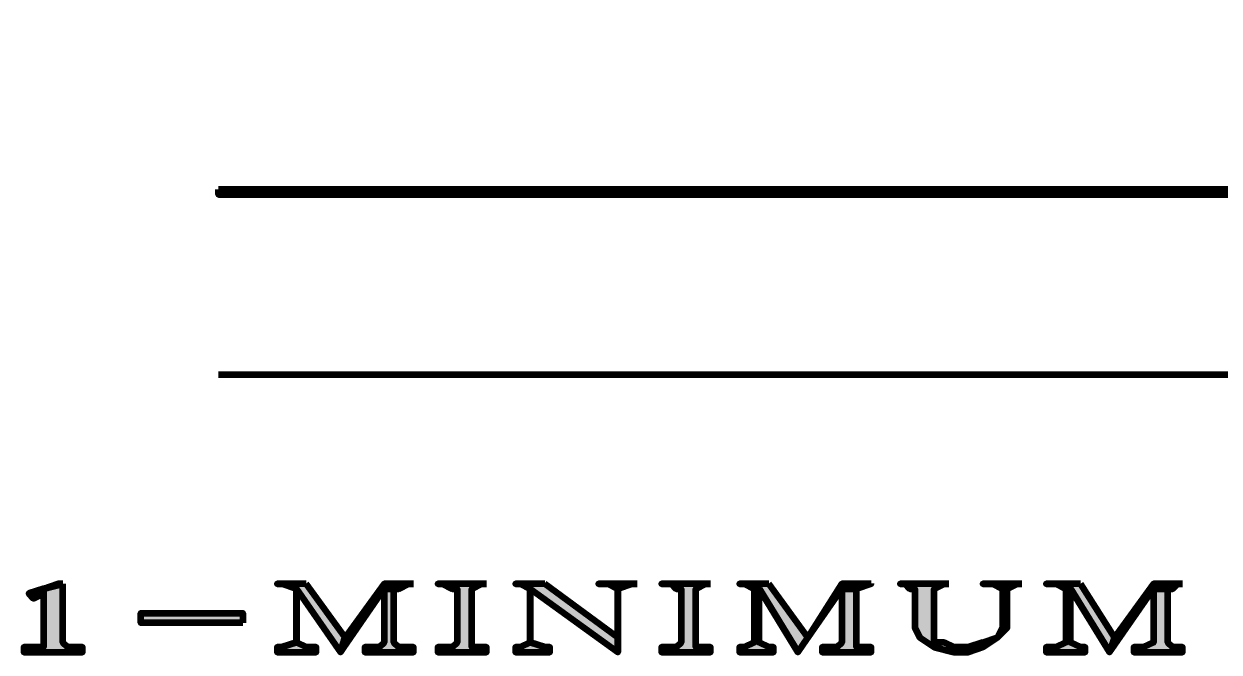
# Model space of a CAD drawing. Header units: inches. Extents: x 16 to 776, y 37 to 575.
# Drawn here: x 586.67 to 627.58, y 278.33 to 299.83 of the extents above; entities that cross this region are included whole.
import ezdxf

# ---------------------------------------------------------------- set-up
doc = ezdxf.new("R2010")
doc.units = ezdxf.units.IN
doc.header["$MEASUREMENT"] = 0
for name, color, linetype, lineweight in [('H', 7, 'CONTINUOUS', 100), ('P', 250, 'CONTINUOUS', 100), ('Text', 250, 'CONTINUOUS', 100)]:
    doc.layers.add(name, color=color, linetype=linetype, lineweight=lineweight)
doc.styles.get("Standard").update_dxf_attribs({"font": 'txt', "width": 0.75})

msp = doc.modelspace()

# ---------------------------------------------------------------- hatches: boundary and pattern name
at = {"layer": 'H', "linetype": 'Continuous'}
for points in [[(593.333, 294.167), (593.333, 294), (700.5, 294), (700.5, 294.167)], [(588, 280.667), (587.333, 280.5), (587.333, 278.667), (587.333, 278.5), (587, 278.5), (586.667, 278.5), (586.667, 278.333), (588.667, 278.333), (588.667, 278.5), (588.333, 278.5), (588.167, 278.5), (588, 278.667)], [(588, 280.667), (587.833, 280.667), (587.333, 280.5), (586.833, 280.333), (587, 280.167), (587.333, 280.333), (587.333, 280.5)], [(596.333, 280.667), (595.333, 280.667), (595.5, 280.667), (596, 280.5), (597.5, 278.333), (597.667, 278.833)], [(600, 280.667), (599, 280.667), (597.667, 278.833), (597.5, 278.333), (599, 280.5), (599.5, 280.5), (599.833, 280.667)], [(599.5, 280.5), (599, 280.5), (599, 278.667), (598.833, 278.5), (598.5, 278.5), (598.333, 278.5), (598.333, 278.333), (600, 278.333), (600, 278.5), (599.833, 278.5), (599.5, 278.5), (599.333, 278.667), (599.333, 280.5)], [(602.5, 280.667), (600.833, 280.667), (601, 280.667), (601.333, 280.5), (601.5, 280.5), (601.5, 278.667), (601.333, 278.5), (601, 278.5), (600.833, 278.5), (600.833, 278.333), (602.5, 278.333), (602.5, 278.5), (602.333, 278.5), (602, 278.5), (602, 278.667), (602, 280.5), (602.333, 280.667)], [(604.5, 280.667), (603.5, 280.667), (603.667, 280.667), (604, 280.5), (607, 278.333), (607, 278.833)], [(607.667, 280.667), (606.333, 280.667), (606.667, 280.667), (607, 280.5), (607, 278.833), (607, 278.333), (607, 280.5), (607.5, 280.667)], [(610.167, 280.667), (608.5, 280.667), (608.833, 280.667), (609, 280.5), (609.167, 280.5), (609.167, 278.667), (609, 278.5), (608.833, 278.5), (608.5, 278.5), (608.5, 278.333), (610.167, 278.333), (610.167, 278.5), (610, 278.5), (609.667, 278.5), (609.667, 278.667), (609.667, 280.5), (610, 280.667)], [(612.167, 280.667), (611.167, 280.667), (611.333, 280.667), (611.667, 280.5), (611.833, 280.5), (613.167, 278.333), (613.5, 278.833)], [(611.667, 280.5), (611.667, 278.667), (611.333, 278.5), (611.167, 278.5), (611.167, 278.333), (612.333, 278.333), (612.333, 278.5), (612.167, 278.5), (611.833, 278.667), (611.833, 280.5)], [(615.667, 280.667), (614.667, 280.667), (613.5, 278.833), (613.167, 278.333), (614.667, 280.5), (615.167, 280.5)], [(615.167, 280.5), (614.667, 280.5), (614.667, 278.667), (614.5, 278.5), (614.333, 278.5), (614, 278.5), (614, 278.333), (615.667, 278.333), (615.667, 278.5), (615.167, 278.5), (615.167, 278.667)], [(618.333, 280.667), (616.667, 280.667), (616.833, 280.667), (617, 280.5), (617.167, 280.5), (617.167, 279.167), (617.333, 278.833), (617.833, 278.5), (618.5, 278.333), (618.5, 278.5), (618.167, 278.667), (617.833, 278.667), (617.833, 279), (617.833, 280.5), (618.167, 280.667)], [(620.833, 280.667), (619.5, 280.667), (619.833, 280.667), (620.167, 280.5), (620.167, 279.167), (620, 278.833), (619.5, 278.667), (619, 278.5), (618.5, 278.5), (618.5, 278.333), (619, 278.333), (619.5, 278.5), (620, 278.833), (620.333, 279.167), (620.333, 280.5), (620.667, 280.667)], [(622.833, 280.667), (621.667, 280.667), (622, 280.667), (622.333, 280.5), (622.5, 280.5), (623.833, 278.333), (624, 278.833)], [(622.333, 280.5), (622.333, 278.667), (622, 278.5), (621.667, 278.5), (621.667, 278.333), (623, 278.333), (623, 278.5), (622.833, 278.5), (622.5, 278.667), (622.5, 280.5)], [(626.333, 280.667), (625.333, 280.667), (624, 278.833), (623.833, 278.333), (625.333, 280.5), (626, 280.5), (626.167, 280.667)], [(626, 280.5), (625.333, 280.5), (625.333, 278.667), (625, 278.5), (624.833, 278.5), (624.667, 278.5), (624.667, 278.333), (626.333, 278.333), (626.333, 278.5), (626.167, 278.5), (626, 278.5), (625.833, 278.667), (625.833, 280.5)], [(594.167, 279.333), (590.667, 279.333), (590.667, 279.667), (594.167, 279.667)], [(596, 278.667), (595.5, 278.5), (595.333, 278.5), (595.333, 278.333), (596.667, 278.333), (596.667, 278.5), (596.333, 278.5)], [(604, 278.667), (603.667, 278.5), (603.5, 278.5), (603.5, 278.333), (604.667, 278.333), (604.667, 278.5), (604.5, 278.5)]]:
    msp.add_hatch(color=0, dxfattribs=at).paths.add_polyline_path(points)

# ---------------------------------------------------------------- linework, layer by layer
at = {"layer": 'P', "color": 0, "linetype": 'Continuous'}
for points in [[(593.333, 294), (593.333, 294), (593.333, 294.167)], [(593.333, 294.167), (593.333, 294), (593.333, 294), (700.5, 294), (700.5, 294), (700.5, 294.167), (593.333, 294.167)], [(593.333, 287.833), (683.167, 287.833)], [(588, 280.667), (587.333, 280.5), (587.333, 278.667), (587.333, 278.5), (587, 278.5), (586.667, 278.5), (586.667, 278.333), (588.667, 278.333), (588.667, 278.5), (588.333, 278.5), (588.167, 278.5), (588, 278.667), (588, 280.667)], [(588, 280.667), (587.833, 280.667), (587.333, 280.5), (586.833, 280.333), (587, 280.167), (587.333, 280.333), (587.333, 280.5), (588, 280.667)], [(596.333, 280.667), (595.333, 280.667), (595.333, 280.667), (595.5, 280.667), (596, 280.5), (596, 280.5), (597.5, 278.333), (597.667, 278.833), (596.333, 280.667)], [(596, 280.5), (596, 278.667), (595.5, 278.5), (595.333, 278.5), (595.333, 278.333), (596.667, 278.333), (596.667, 278.5), (596.333, 278.5), (596, 278.667), (596, 280.5), (596, 280.5)], [(600, 280.667), (599, 280.667), (597.667, 278.833), (597.5, 278.333), (597.5, 278.333), (599, 280.5), (599.5, 280.5), (599.833, 280.667), (600, 280.667)], [(599.5, 280.5), (599, 280.5), (599, 278.667), (598.833, 278.5), (598.5, 278.5), (598.333, 278.5), (598.333, 278.333), (600, 278.333), (600, 278.5), (599.833, 278.5), (599.5, 278.5), (599.333, 278.667), (599.333, 280.5), (599.5, 280.5)], [(602.5, 280.667), (600.833, 280.667), (600.833, 280.667), (601, 280.667), (601.333, 280.5), (601.5, 280.5), (601.5, 278.667), (601.333, 278.5), (601, 278.5), (600.833, 278.5), (600.833, 278.333), (602.5, 278.333), (602.5, 278.5), (602.333, 278.5), (602, 278.5), (602, 278.667), (602, 280.5), (602, 280.5), (602.333, 280.667), (602.5, 280.667)], [(603.667, 280.667), (604, 280.5), (604, 278.667), (603.667, 278.5), (603.5, 278.5), (603.5, 278.333), (604.667, 278.333), (604.667, 278.5), (604.5, 278.5), (604, 278.667), (604, 280.5), (603.667, 280.667)], [(604.5, 280.667), (603.5, 280.667), (603.5, 280.667), (603.667, 280.667), (604, 280.5), (607, 278.333), (607, 278.833), (604.5, 280.667)], [(607.667, 280.667), (606.333, 280.667), (606.333, 280.667), (606.667, 280.667), (607, 280.5), (607, 278.833), (607, 278.333), (607, 278.333), (607, 280.5), (607.5, 280.667), (607.667, 280.667)], [(610.167, 280.667), (608.5, 280.667), (608.5, 280.667), (608.833, 280.667), (609, 280.5), (609.167, 280.5), (609.167, 278.667), (609, 278.5), (608.833, 278.5), (608.5, 278.5), (608.5, 278.333), (610.167, 278.333), (610.167, 278.5), (610, 278.5), (609.667, 278.5), (609.667, 278.667), (609.667, 280.5), (609.667, 280.5), (610, 280.667), (610.167, 280.667)], [(612.167, 280.667), (611.167, 280.667), (611.167, 280.667), (611.333, 280.667), (611.667, 280.5), (611.833, 280.5), (613.167, 278.333), (613.5, 278.833), (612.167, 280.667)], [(611.667, 280.5), (611.667, 278.667), (611.333, 278.5), (611.167, 278.5), (611.167, 278.333), (612.333, 278.333), (612.333, 278.5), (612.167, 278.5), (611.833, 278.667), (611.833, 280.5), (611.667, 280.5)], [(615.667, 280.667), (614.667, 280.667), (613.5, 278.833), (613.167, 278.333), (613.167, 278.333), (614.667, 280.5), (615.167, 280.5), (615.667, 280.667), (615.667, 280.667)], [(615.167, 280.5), (614.667, 280.5), (614.667, 278.667), (614.5, 278.5), (614.333, 278.5), (614, 278.5), (614, 278.333), (615.667, 278.333), (615.667, 278.5), (615.667, 278.5), (615.167, 278.5), (615.167, 278.667), (615.167, 280.5), (615.167, 280.5)], [(618.333, 280.667), (616.667, 280.667), (616.667, 280.667), (616.833, 280.667), (617, 280.5), (617.167, 280.5), (617.167, 279.167), (617.333, 278.833), (617.833, 278.5), (618.5, 278.333), (618.5, 278.5), (618.5, 278.5), (618.167, 278.667), (617.833, 278.667), (617.833, 279), (617.833, 280.5), (617.833, 280.5), (618.167, 280.667), (618.333, 280.667)], [(620.833, 280.667), (619.5, 280.667), (619.5, 280.667), (619.833, 280.667), (620.167, 280.5), (620.167, 279.167), (620, 278.833), (619.5, 278.667), (619, 278.5), (618.5, 278.5), (618.5, 278.5), (618.5, 278.333), (619, 278.333), (619.5, 278.5), (620, 278.833), (620.333, 279.167), (620.333, 280.5), (620.667, 280.667), (620.833, 280.667)], [(622.833, 280.667), (621.667, 280.667), (621.667, 280.667), (622, 280.667), (622.333, 280.5), (622.5, 280.5), (623.833, 278.333), (624, 278.833), (622.833, 280.667)], [(622.333, 280.5), (622.333, 278.667), (622, 278.5), (621.667, 278.5), (621.667, 278.333), (623, 278.333), (623, 278.5), (622.833, 278.5), (622.5, 278.667), (622.5, 280.5), (622.333, 280.5)], [(626.333, 280.667), (625.333, 280.667), (624, 278.833), (623.833, 278.333), (623.833, 278.333), (625.333, 280.5), (626, 280.5), (626.167, 280.667), (626.333, 280.667)], [(626, 280.5), (625.333, 280.5), (625.333, 278.667), (625, 278.5), (624.833, 278.5), (624.667, 278.5), (624.667, 278.333), (626.333, 278.333), (626.333, 278.5), (626.167, 278.5), (626, 278.5), (625.833, 278.667), (625.833, 280.5), (626, 280.5)], [(594.167, 279.333), (590.667, 279.333), (590.667, 279.667), (594.167, 279.667), (594.167, 279.333)]]:
    msp.add_lwpolyline(points, dxfattribs=at)

# ---------------------------------------------------------------- texts
at = {"layer": 'Text', "color": 0, "linetype": 'Continuous', "char_height": 4.33333, "attachment_point": 4}
for insert in [(593.333, 299.833), (596.833, 299.833), (600.667, 299.833), (604.5, 299.833), (606.667, 299.833), (610.333, 299.833), (613.833, 299.833), (617, 299.833), (620.833, 299.833), (624.167, 299.833), (593.333, 293.667), (597, 293.667), (600.5, 293.667), (604.333, 293.667), (606.5, 293.667), (610.667, 293.667), (614.333, 293.667), (617.833, 293.667), (621.667, 293.667), (625.5, 293.667)]:
    msp.add_mtext('{\\fCIDFont+ F2|b0|i0|c1|p15;}', dxfattribs=dict(at, insert=insert))

doc.saveas('drawing.dxf')
